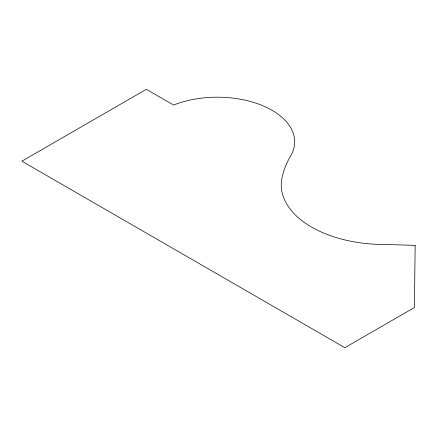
<?xml version="1.0" encoding="UTF-8"?>
<svg xmlns="http://www.w3.org/2000/svg" width="437" height="437" viewBox="0 0 437 437"><rect width="100%" height="100%" fill="white"/><g stroke="black" fill="none" stroke-linecap="round" stroke-linejoin="round"><path stroke-width="0.66" d="M415.15 245.386L414.429 307.522L344.864 347.688L21.85 161.193L146.351 89.312L173.598 105.044A77.278 44.618 0 0 1 262.866 105.738A77.278 44.618 0 0 1 291.43 154.572A189.237 109.255 0 0 0 281.521 180.568A103.334 59.661 0 0 0 386.144 244.496L415.15 245.386"/></g></svg>
